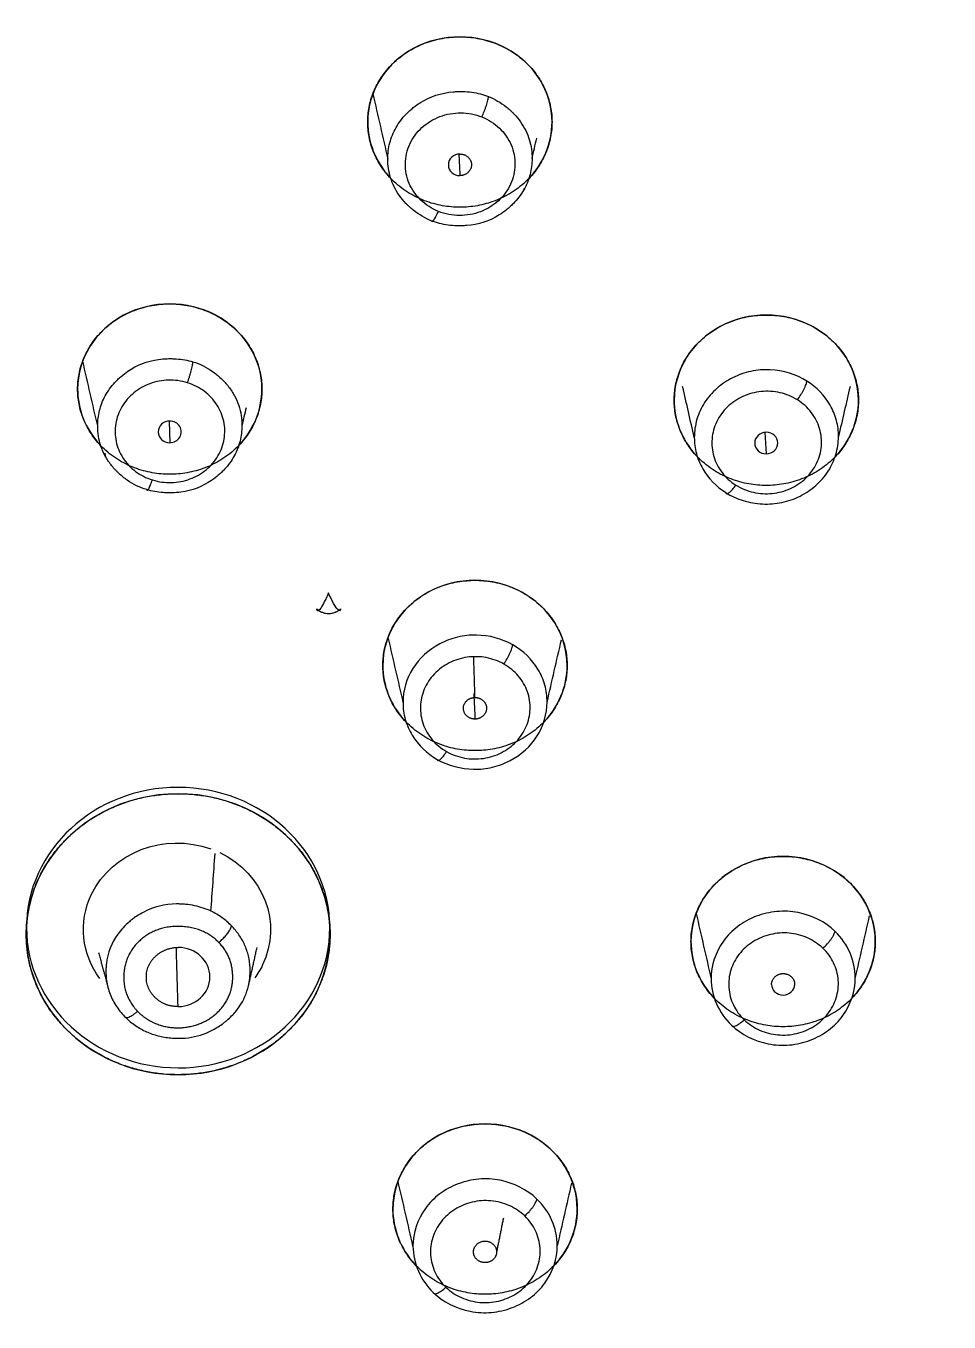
# Model space of a CAD drawing. Header units: millimetres. Extents: x 8883 to 11259, y -10160 to -6800.
# Drawn here: x 9742.95 to 9758.93, y -8362.38 to -8339.94 of the extents above; entities that cross this region are included whole.
import ezdxf

# ---------------------------------------------------------------- set-up
doc = ezdxf.new("R2010")
doc.units = ezdxf.units.MM
doc.layers.add('DIM', color=5, linetype='Continuous', lineweight=13)
doc.styles.add('ARIAL', font='arial.ttf')
doc.dimstyles.get("Standard").update_dxf_attribs({"dimtxt": 15, "dimasz": 15, "dimexe": 0.18, "dimexo": 0.0625, "dimgap": 4, "dimtad": 0, "dimdec": 1, "dimdsep": 46, "dimtxsty": 'ARIAL', "dimcen": 0, "dimclrd": 5, "dimclre": 5, "dimclrt": 5, "dimadec": 0, "dimazin": 0, "dimtfac": 1, "dimtdec": 1, "dimtofl": 0, "dimtmove": 0, "dimatfit": 3, "dimfxl": 1, "dimtolj": 1, "dimtzin": 0, "dimarcsym": 0})

# ---------------------------------------------------------------- blocks, each defined once
blk = doc.blocks.new('*D181')
at = {"layer": 'Defpoints', "color": 0, "transparency": 16777216}
for p in [(9790.112, -8262.466), (9790.112, -8375.129), (9680.114, -8375.98)]:
    blk.add_point(p, dxfattribs=at)
at = {"layer": 'DIM', "color": 5, "lineweight": -2, "transparency": 16777216}
for p, q in [((9680.114, -8375.917), (9680.114, -8262.286)), ((9698.114, -8262.466), (9711.106, -8262.466)), ((9772.112, -8262.466), (9759.12, -8262.466)), ((9790.112, -8375.067), (9790.112, -8262.286))]:
    blk.add_line(p, q, dxfattribs=at)
at = {"layer": 'DIM', "color": 5, "transparency": 16777216}
for points in [[(9698.114, -8259.466), (9698.114, -8265.466), (9680.114, -8262.466)], [(9772.112, -8259.466), (9772.112, -8265.466), (9790.112, -8262.466)]]:
    blk.add_solid(points, dxfattribs=at)
at = {"layer": 'DIM', "color": 5, "transparency": 16777216, "insert": (9735.113, -8262.466), "char_height": 18, "attachment_point": 5, "style": 'ARIAL'}
blk.add_mtext('\\A1;110', dxfattribs=at)
blk = doc.blocks.new('*D185')
at = {"layer": 'Defpoints', "color": 0, "transparency": 16777216}
for p in [(9678.596, -7626.145), (9989.37, -9683.127), (10114.894, -9683.127)]:
    blk.add_point(p, dxfattribs=at)
at = {"layer": 'DIM', "color": 5, "lineweight": -2, "transparency": 16777216}
for p, q in [((9678.658, -7626.145), (10115.074, -7626.145)), ((10114.894, -7644.145), (10114.894, -8614.508)), ((10114.894, -9665.127), (10114.894, -8694.764)), ((9989.433, -9683.127), (10115.074, -9683.127))]:
    blk.add_line(p, q, dxfattribs=at)
at = {"layer": 'DIM', "color": 5, "transparency": 16777216}
for points in [[(10111.894, -7644.145), (10117.894, -7644.145), (10114.894, -7626.145)], [(10111.894, -9665.127), (10117.894, -9665.127), (10114.894, -9683.127)]]:
    blk.add_solid(points, dxfattribs=at)
at = {"layer": 'DIM', "color": 5, "transparency": 16777216, "insert": (10114.894, -8654.636), "char_height": 18, "attachment_point": 5, "rotation": 90, "style": 'ARIAL'}
blk.add_mtext('\\A1;(2280)', dxfattribs=at)

msp = doc.modelspace()

# ---------------------------------------------------------------- linework, layer by layer
at = {"linetype": 'Continuous', "lineweight": 13}
for p, q in [((9745.43, -8346.781), (9745.441, -8347.155)), ((9755.745, -8346.976), (9755.768, -8347.348))]:
    msp.add_line(p, q, dxfattribs=at)
at = {"linetype": 'Continuous', "lineweight": 18}
for centre, major_axis, ratio, start_param, end_param in [((9750.464, -8341.604), (1.595, 0), 0.924527, 0, 3.141593), ((9750.464, -8341.604), (1.595, 0), 0.924527, 3.141593, 3.838191), ((9750.464, -8341.604), (1.595, 0), 0.924527, 5.546531, 6.283185), ((9750.464, -8342.345), (-0.2, -0.007), 0.935442, 4.678249, 7.819838), ((9745.441, -8346.227), (1.595, 0), 0.924527, 0, 3.141593), ((9755.768, -8346.42), (1.595, 0), 0.924527, 0, 3.141593), ((9745.441, -8346.227), (1.595, 0), 0.924527, 3.141593, 3.842806), ((9745.441, -8346.227), (1.595, 0), 0.924527, 5.545598, 6.283185), ((9755.768, -8346.42), (1.595, 0), 0.924527, 3.141593, 3.834167), ((9755.768, -8346.42), (1.595, 0), 0.924527, 5.545304, 6.283185), ((9745.441, -8346.968), (-0.2, -0.005), 0.933993, 4.689698, 7.83129), ((9745.441, -8346.968), (-0.2, -0.005), 0.933993, 1.548105, 4.689698), ((9755.768, -8347.161), (-0.2, -0.01), 0.933825, 4.667064, 7.808656), ((9755.768, -8347.161), (-0.2, -0.01), 0.933825, 1.52571, 4.666823), ((9750.725, -8351.012), (1.595, 0), 0.924527, 0, 3.141593), ((9750.725, -8351.012), (1.595, 0), 0.924527, 3.141593, 3.834117), ((9750.725, -8351.012), (1.595, 0), 0.924527, 5.545009, 6.283185), ((9745.586, -8355.663), (2.63, 0), 0.924527, 0, 3.141593), ((9756.059, -8355.79), (1.595, 0), 0.924527, 0, 3.141593), ((9745.586, -8355.663), (2.63, 0), 0.924527, 3.141593, 6.283185), ((9756.059, -8355.79), (1.595, 0), 0.924527, 3.141593, 3.844524), ((9756.059, -8355.79), (1.595, 0), 0.924527, 5.553992, 6.283185), ((9745.586, -8356.404), (-0.55, -0.013), 0.930895, 1.548864, 4.68945), ((9756.059, -8356.531), (-0.2, -0.01), 0.930744, 6.23866, 9.380252), ((9750.899, -8360.421), (1.595, 0), 0.924527, 0, 3.141593), ((9750.899, -8360.421), (1.595, 0), 0.924527, 3.141593, 3.842659), ((9750.899, -8360.421), (1.595, 0), 0.924527, 5.562877, 6.283185)]:
    msp.add_ellipse(centre, major_axis=major_axis, ratio=ratio, start_param=start_param, end_param=end_param, dxfattribs=at)
for points, weights, knots in [([(9748.868, -8341.604), (9748.868, -8340.129), (9750.464, -8340.129), (9752.059, -8340.129), (9752.059, -8341.604)], [1, 0.707107304957, 1, 0.707107304957, 1], [0, 0, 0, 0.5, 0.5, 1, 1, 1]), ([(9752.059, -8341.604), (9752.059, -8343.079), (9750.464, -8343.079), (9748.868, -8343.079), (9748.868, -8341.604)], [1, 0.707106955777, 1, 0.707106781187, 1], [0, 0, 0, 0.5, 0.5, 1, 1, 1]), ([(9750.464, -8342.158), (9750.546, -8342.157), (9750.664, -8342.266), (9750.664, -8342.421), (9750.546, -8342.531), (9750.464, -8342.532)], [1, 0.923879212423, 0.923879212423, 0.923879212423, 0.92388006599, 1], [0, 0, 0, 0.25, 0.500001, 0.750001, 1, 1, 1]), ([(9743.846, -8346.227), (9743.846, -8344.752), (9745.441, -8344.752), (9747.036, -8344.752), (9747.036, -8346.227)], [1, 0.707106913141, 1, 0.707106781187, 1], [0, 0, 0, 0.5, 0.5, 1, 1, 1]), ([(9754.173, -8346.42), (9754.173, -8344.945), (9755.768, -8344.945), (9757.363, -8344.945), (9757.363, -8346.42)], [1, 0.707106955733, 1, 0.707106781187, 1], [0, 0, 0, 0.5, 0.5, 1, 1, 1]), ([(9747.036, -8346.227), (9747.036, -8347.702), (9745.441, -8347.702), (9743.846, -8347.702), (9743.846, -8346.227)], [1, 0.70710717705, 1, 0.70710717705, 1], [0, 0, 0, 0.5, 0.5, 1, 1, 1]), ([(9757.363, -8346.42), (9757.363, -8347.895), (9755.768, -8347.895), (9754.173, -8347.895), (9754.173, -8346.42)], [1, 0.707107304825, 1, 0.707107304825, 1], [0, 0, 0, 0.5, 0.5, 1, 1, 1]), ([(9749.13, -8351.012), (9749.13, -8349.537), (9750.725, -8349.537), (9752.32, -8349.537), (9752.32, -8351.012)], [1, 0.707107304891, 1, 0.707107304891, 1], [0, 0, 0, 0.5, 0.5, 1, 1, 1]), ([(9752.32, -8351.012), (9752.32, -8352.486), (9750.725, -8352.486), (9749.13, -8352.486), (9749.13, -8351.012)], [1, 0.707106955755, 1, 0.707106781187, 1], [0, 0, 0, 0.5, 0.5, 1, 1, 1]), ([(9750.725, -8351.939), (9750.641, -8351.939), (9750.524, -8351.829), (9750.526, -8351.672), (9750.645, -8351.566), (9750.725, -8351.566)], [0.997014216091, 0.922369618366, 0.922369618366, 0.922369618366, 0.922369618366, 0.993816344105], [0, 0, 0, 0.252567, 0.505134, 0.757701, 1, 1, 1]), ([(9750.725, -8351.566), (9750.809, -8351.566), (9750.926, -8351.676), (9750.923, -8351.833), (9750.805, -8351.939), (9750.725, -8351.939)], [0.997014216091, 0.922369618366, 0.922369618366, 0.922369618366, 0.922369618366, 0.993816344094], [0, 0, 0, 0.252567, 0.505134, 0.757701, 1, 1, 1]), ([(9742.956, -8355.663), (9742.956, -8353.231), (9745.586, -8353.231), (9748.217, -8353.231), (9748.217, -8355.663)], [1, 0.70710715873, 1, 0.70710715873, 1], [0, 0, 0, 0.5, 0.5, 1, 1, 1]), ([(9754.464, -8355.79), (9754.464, -8354.316), (9756.059, -8354.316), (9757.654, -8354.316), (9757.654, -8355.79)], [1, 0.707106781187, 1, 0.707106781187, 1], [0, 0, 0, 0.5, 0.5, 1, 1, 1]), ([(9748.217, -8355.663), (9748.217, -8358.095), (9745.586, -8358.095), (9742.956, -8358.095), (9742.956, -8355.663)], [1, 0.707106907034, 1, 0.707106781187, 1], [0, 0, 0, 0.5, 0.5, 1, 1, 1]), ([(9757.654, -8355.79), (9757.654, -8357.265), (9756.059, -8357.265), (9754.464, -8357.265), (9754.464, -8355.79)], [1, 0.707106781187, 1, 0.707106781187, 1], [0, 0, 0, 0.5, 0.5, 1, 1, 1]), ([(9745.586, -8356.916), (9745.358, -8356.917), (9745.036, -8356.618), (9745.036, -8356.194), (9745.358, -8355.893), (9745.586, -8355.892)], [0.997072288992, 0.923879513794, 0.923879513794, 0.923879513794, 0.923879513794, 1], [0, 0, 0, 0.25, 0.5, 0.75, 1, 1, 1]), ([(9755.859, -8356.533), (9755.859, -8356.455), (9755.976, -8356.346), (9756.142, -8356.344), (9756.259, -8356.453), (9756.259, -8356.53)], [0.99707228832, 0.923879496316, 0.923879496316, 0.923879496316, 0.923879496316, 1], [0, 0, 0, 0.25, 0.5, 0.75, 1, 1, 1]), ([(9749.304, -8360.421), (9749.304, -8358.946), (9750.899, -8358.946), (9752.495, -8358.946), (9752.495, -8360.421)], [1, 0.707106781187, 1, 0.707106781187, 1], [0, 0, 0, 0.5, 0.5, 1, 1, 1]), ([(9752.495, -8360.421), (9752.495, -8361.896), (9750.899, -8361.896), (9749.304, -8361.896), (9749.304, -8360.421)], [1, 0.707106781187, 1, 0.707106781187, 1], [0, 0, 0, 0.5, 0.5, 1, 1, 1]), ([(9750.699, -8361.163), (9750.699, -8361.085), (9750.819, -8360.975), (9750.986, -8360.977), (9751.099, -8361.087), (9751.099, -8361.161)], [0.997014216091, 0.922369618366, 0.922369618366, 0.922369618366, 0.922369618366, 0.993816330867], [0, 0, 0, 0.252567, 0.505134, 0.757701, 1, 1, 1])]:
    msp.add_rational_spline(points, weights, degree=2, knots=knots, dxfattribs=at)
for points, degree in [([(9748.958, -8341.118), (9749.044, -8341.494), (9749.13, -8341.869), (9749.216, -8342.245)], 3), ([(9750.093, -8343.152), (9749.979, -8343.106), (9749.771, -8342.972), (9749.563, -8342.676), (9749.496, -8342.326), (9749.573, -8341.977), (9749.791, -8341.685), (9750.108, -8341.488), (9750.482, -8341.424), (9750.73, -8341.471), (9750.844, -8341.516)], 3), ([(9751.713, -8342.236), (9751.74, -8342.119), (9751.767, -8342.002), (9751.793, -8341.885)], 3), ([(9751.573, -8342.786), (9751.58, -8342.751)], 1), ([(9745.748, -8346.117), (9745.638, -8346.084), (9745.422, -8346.053), (9745.089, -8346.118), (9744.808, -8346.279), (9744.596, -8346.524), (9744.487, -8346.822), (9744.494, -8347.136), (9744.613, -8347.426), (9744.839, -8347.668), (9745.032, -8347.765), (9745.141, -8347.8)], 3), ([(9745.141, -8347.8), (9745.251, -8347.833), (9745.467, -8347.864), (9745.8, -8347.799), (9746.081, -8347.638), (9746.293, -8347.393), (9746.402, -8347.095), (9746.395, -8346.781), (9746.276, -8346.491), (9746.05, -8346.25), (9745.858, -8346.152), (9745.748, -8346.117)], 3), ([(9754.521, -8347.063), (9754.454, -8346.77), (9754.387, -8346.477), (9754.319, -8346.184)], 3), ([(9756.308, -8346.414), (9756.212, -8346.356), (9756.013, -8346.273), (9755.674, -8346.252), (9755.357, -8346.338), (9755.082, -8346.523), (9754.892, -8346.783), (9754.809, -8347.088), (9754.84, -8347.397), (9754.988, -8347.686), (9755.146, -8347.828), (9755.241, -8347.889)], 3), ([(9757.217, -8346.184), (9757.15, -8346.473), (9757.084, -8346.762), (9757.018, -8347.05)], 3), ([(9746.762, -8346.55), (9746.738, -8346.653), (9746.714, -8346.757), (9746.69, -8346.86)], 3), ([(9755.241, -8347.889), (9755.338, -8347.948), (9755.537, -8348.031), (9755.875, -8348.051), (9756.192, -8347.965), (9756.467, -8347.781), (9756.657, -8347.52), (9756.74, -8347.215), (9756.709, -8346.906), (9756.561, -8346.617), (9756.403, -8346.476), (9756.308, -8346.414)], 3), ([(9744.316, -8347.338), (9744.332, -8347.407)], 1), ([(9746.551, -8347.407), (9746.555, -8347.387)], 1), ([(9748.188, -8349.756), (9748.188, -8349.756), (9748.188, -8349.755), (9748.188, -8349.755)], 3), ([(9748.189, -8349.756), (9748.188, -8349.756), (9748.188, -8349.756), (9748.188, -8349.756)], 3), ([(9749.223, -8350.543), (9749.308, -8350.913), (9749.393, -8351.283), (9749.478, -8351.653)], 3), ([(9751.974, -8351.643), (9752.057, -8351.284), (9752.139, -8350.924), (9752.222, -8350.565)], 3), ([(9751.226, -8350.988), (9751.127, -8350.933), (9750.924, -8350.858), (9750.585, -8350.852), (9750.272, -8350.951), (9750.007, -8351.147), (9749.83, -8351.414), (9749.762, -8351.722), (9749.808, -8352.029), (9749.97, -8352.31), (9750.135, -8352.445), (9750.233, -8352.502)], 3), ([(9750.233, -8352.502), (9750.333, -8352.557), (9750.536, -8352.631), (9750.875, -8352.637), (9751.188, -8352.538), (9751.453, -8352.343), (9751.63, -8352.076), (9751.698, -8351.768), (9751.652, -8351.461), (9751.489, -8351.179), (9751.325, -8351.045), (9751.226, -8350.988)], 3), ([(9746.155, -8355.266), (9746.178, -8354.934), (9746.202, -8354.602), (9746.226, -8354.269)], 3), ([(9756.748, -8355.906), (9756.667, -8355.83), (9756.49, -8355.711), (9756.163, -8355.627), (9755.835, -8355.651), (9755.526, -8355.779), (9755.284, -8355.998), (9755.136, -8356.28), (9755.099, -8356.588), (9755.181, -8356.898), (9755.304, -8357.067), (9755.384, -8357.145)], 3), ([(9744.208, -8355.98), (9744.381, -8356.615)], 1), ([(9746.808, -8356.545), (9746.952, -8355.895)], 1), ([(9755.384, -8357.145), (9755.465, -8357.22), (9755.642, -8357.339), (9755.969, -8357.423), (9756.297, -8357.399), (9756.606, -8357.271), (9756.848, -8357.052), (9756.996, -8356.77), (9757.033, -8356.462), (9756.951, -8356.152), (9756.828, -8355.983), (9756.748, -8355.906)], 3), ([(9754.812, -8356.433), (9754.813, -8356.729), (9754.942, -8357.025), (9755.164, -8357.237)], 3), ([(9749.652, -8361.063), (9749.566, -8360.687), (9749.48, -8360.311), (9749.393, -8359.936)], 3), ([(9752.396, -8359.974), (9752.314, -8360.334), (9752.231, -8360.693), (9752.149, -8361.053)], 3), ([(9751.587, -8360.541), (9751.506, -8360.465), (9751.329, -8360.346), (9751.002, -8360.261), (9750.674, -8360.285), (9750.365, -8360.412), (9750.123, -8360.63), (9749.974, -8360.911), (9749.937, -8361.218), (9750.019, -8361.528), (9750.142, -8361.697), (9750.222, -8361.774)], 3), ([(9750.222, -8361.774), (9750.303, -8361.85), (9750.48, -8361.969), (9750.807, -8362.054), (9751.135, -8362.03), (9751.444, -8361.903), (9751.686, -8361.686), (9751.834, -8361.404), (9751.872, -8361.097), (9751.79, -8360.787), (9751.667, -8360.618), (9751.587, -8360.541)], 3), ([(9751.216, -8360.579), (9751.099, -8361.161)], 1), ([(9749.652, -8361.063), (9749.653, -8361.358), (9749.782, -8361.654), (9750.003, -8361.866)], 3)]:
    msp.add_open_spline(points, degree=degree, dxfattribs=at)
at = {"linetype": 'Continuous', "lineweight": 13}
for points, degree, knots in [([(9749.216, -8342.245), (9749.216, -8342.152), (9749.227, -8342.058), (9749.274, -8341.875), (9749.31, -8341.786), (9749.408, -8341.615), (9749.469, -8341.534), (9749.56, -8341.441), (9749.579, -8341.423), (9749.618, -8341.388), (9749.677, -8341.338), (9749.902, -8341.176), (9750.164, -8341.091), (9750.403, -8341.077), (9750.444, -8341.076), (9750.457, -8341.076), (9750.484, -8341.076), (9750.552, -8341.077), (9750.722, -8341.09), (9750.868, -8341.127), (9750.96, -8341.163)], 3, [0, 0, 0, 0, 0.125, 0.125, 0.25, 0.25, 0.375, 0.375, 0.40625, 0.40625, 0.4375, 0.5, 0.75, 0.78125, 0.78125, 0.796875, 0.796875, 0.8125, 0.875, 1, 1, 1, 1]), ([(9750.96, -8341.163), (9751.069, -8341.207), (9751.195, -8341.281), (9751.311, -8341.379), (9751.344, -8341.41), (9751.356, -8341.421), (9751.378, -8341.442), (9751.432, -8341.497), (9751.48, -8341.555), (9751.548, -8341.651), (9751.577, -8341.701), (9751.628, -8341.803), (9751.649, -8341.856), (9751.682, -8341.963), (9751.694, -8342.017), (9751.709, -8342.126), (9751.713, -8342.181), (9751.713, -8342.236)], 3, [0, 0, 0, 0, 0.25, 0.3125, 0.3125, 0.34375, 0.34375, 0.375, 0.5, 0.5, 0.625, 0.625, 0.75, 0.75, 0.875, 0.875, 1, 1, 1, 1]), ([(9744.194, -8346.866), (9744.194, -8346.777), (9744.204, -8346.688), (9744.247, -8346.513), (9744.279, -8346.427), (9744.368, -8346.263), (9744.424, -8346.185), (9744.508, -8346.094), (9744.525, -8346.077), (9744.552, -8346.051), (9744.561, -8346.042), (9744.58, -8346.025), (9744.627, -8345.984), (9744.83, -8345.826), (9745.097, -8345.724), (9745.36, -8345.702), (9745.424, -8345.7), (9745.45, -8345.7), (9745.463, -8345.7), (9745.502, -8345.701), (9745.63, -8345.706), (9745.75, -8345.728), (9745.842, -8345.755)], 3, [0, 0, 0, 0, 0.125, 0.125, 0.25, 0.25, 0.375, 0.375, 0.40625, 0.40625, 0.421875, 0.421875, 0.4375, 0.5, 0.75, 0.8125, 0.828125, 0.828125, 0.84375, 0.84375, 0.875, 1, 1, 1, 1]), ([(9745.748, -8346.117), (9745.759, -8346.088), (9745.776, -8346.037), (9745.797, -8345.965), (9745.812, -8345.912), (9745.824, -8345.863), (9745.833, -8345.819), (9745.839, -8345.784), (9745.841, -8345.766), (9745.841, -8345.758)], 3, [0, 0, 0, 0, 0.249946, 0.37501, 0.500074, 0.625139, 0.750203, 0.875267, 1, 1, 1, 1]), ([(9745.842, -8345.755), (9745.963, -8345.792), (9746.131, -8345.875), (9746.281, -8345.997), (9746.341, -8346.054), (9746.353, -8346.065), (9746.376, -8346.089), (9746.409, -8346.124), (9746.441, -8346.161), (9746.499, -8346.237), (9746.533, -8346.29), (9746.592, -8346.398), (9746.616, -8346.454), (9746.654, -8346.568), (9746.668, -8346.626), (9746.686, -8346.743), (9746.691, -8346.802), (9746.69, -8346.86)], 3, [0, 0, 0, 0, 0.25, 0.375, 0.375, 0.40625, 0.40625, 0.4375, 0.5, 0.5, 0.625, 0.625, 0.75, 0.75, 0.875, 0.875, 1, 1, 1, 1]), ([(9756.471, -8346.089), (9756.285, -8345.972), (9756.062, -8345.905), (9755.725, -8345.888), (9755.611, -8345.897), (9755.391, -8345.943), (9755.285, -8345.981), (9755.086, -8346.081), (9754.993, -8346.143), (9754.87, -8346.252), (9754.831, -8346.29), (9754.761, -8346.372), (9754.728, -8346.416), (9754.642, -8346.551), (9754.597, -8346.649), (9754.537, -8346.852), (9754.522, -8346.958), (9754.522, -8347.063)], 3, [0, 0, 0, 0, 0.25, 0.25, 0.375, 0.375, 0.5, 0.5, 0.625, 0.625, 0.6875, 0.6875, 0.75, 0.75, 0.875, 0.875, 1, 1, 1, 1]), ([(9756.308, -8346.414), (9756.327, -8346.389), (9756.356, -8346.344), (9756.394, -8346.28), (9756.419, -8346.232), (9756.441, -8346.187), (9756.456, -8346.147), (9756.467, -8346.113), (9756.47, -8346.096), (9756.471, -8346.089)], 3, [0, 0, 0, 0, 0.249936, 0.374995, 0.500054, 0.625113, 0.750172, 0.875231, 1, 1, 1, 1]), ([(9757.017, -8347.05), (9757.017, -8347.003), (9757.015, -8346.956), (9757.003, -8346.862), (9756.994, -8346.816), (9756.957, -8346.678), (9756.846, -8346.412), (9756.638, -8346.194), (9756.471, -8346.089)], 3, [0, 0, 0, 0, 0.125, 0.125, 0.25, 0.25, 0.5, 1, 1, 1, 1]), ([(9745.043, -8347.965), (9745.044, -8347.97), (9745.045, -8347.978), (9745.052, -8347.981), (9745.061, -8347.974), (9745.074, -8347.955), (9745.09, -8347.926), (9745.112, -8347.876), (9745.13, -8347.831), (9745.141, -8347.8)], 3, [0, 0, 0, 0, 0.124754, 0.249815, 0.374876, 0.499938, 0.624999, 0.75006, 1, 1, 1, 1]), ([(9755.068, -8348.02), (9755.069, -8348.026), (9755.072, -8348.035), (9755.083, -8348.04), (9755.1, -8348.036), (9755.123, -8348.021), (9755.151, -8347.998), (9755.191, -8347.955), (9755.222, -8347.916), (9755.241, -8347.889)], 3, [0, 0, 0, 0, 0.124797, 0.249852, 0.374907, 0.499962, 0.625017, 0.750072, 1, 1, 1, 1]), ([(9751.379, -8350.654), (9751.191, -8350.547), (9750.971, -8350.49), (9750.64, -8350.484), (9750.53, -8350.495), (9750.316, -8350.546), (9750.213, -8350.585), (9749.924, -8350.738), (9749.76, -8350.886), (9749.538, -8351.241), (9749.479, -8351.447), (9749.479, -8351.653)], 3, [0, 0, 0, 0, 0.25, 0.25, 0.375, 0.375, 0.5, 0.5, 0.75, 0.75, 1, 1, 1, 1]), ([(9751.226, -8350.988), (9751.244, -8350.961), (9751.272, -8350.915), (9751.307, -8350.849), (9751.331, -8350.8), (9751.35, -8350.754), (9751.365, -8350.713), (9751.375, -8350.679), (9751.378, -8350.661), (9751.379, -8350.654)], 3, [0, 0, 0, 0, 0.249925, 0.374979, 0.500033, 0.625087, 0.75014, 0.875194, 1, 1, 1, 1]), ([(9751.973, -8351.643), (9751.974, -8351.544), (9751.961, -8351.445), (9751.908, -8351.255), (9751.786, -8350.978), (9751.56, -8350.756), (9751.379, -8350.654)], 3, [0, 0, 0, 0, 0.25, 0.25, 0.5, 1, 1, 1, 1]), ([(9750.073, -8352.639), (9750.074, -8352.645), (9750.077, -8352.653), (9750.087, -8352.658), (9750.103, -8352.653), (9750.124, -8352.638), (9750.149, -8352.613), (9750.187, -8352.57), (9750.215, -8352.529), (9750.233, -8352.502)], 3, [0, 0, 0, 0, 0.124823, 0.249874, 0.374926, 0.499977, 0.625028, 0.75008, 1, 1, 1, 1]), ([(9746.156, -8355.265), (9746.067, -8355.223), (9745.972, -8355.191), (9745.821, -8355.159), (9745.77, -8355.151), (9745.704, -8355.145), (9745.691, -8355.144), (9745.665, -8355.142), (9745.651, -8355.142), (9745.612, -8355.14), (9745.378, -8355.137), (9745.117, -8355.201), (9744.884, -8355.339), (9744.823, -8355.383), (9744.783, -8355.414), (9744.763, -8355.43), (9744.665, -8355.513), (9744.464, -8355.728), (9744.365, -8355.986), (9744.344, -8356.177)], 3, [0, 0, 0, 0, 0.125, 0.125, 0.1875, 0.1875, 0.203125, 0.203125, 0.21875, 0.21875, 0.25, 0.5, 0.5625, 0.59375, 0.59375, 0.625, 0.625, 0.75, 1, 1, 1, 1]), ([(9746.51, -8355.519), (9746.46, -8355.467), (9746.405, -8355.42), (9746.287, -8355.335), (9746.223, -8355.297), (9746.156, -8355.265)], 3, [0, 0, 0, 0, 0.5, 0.5, 1, 1, 1, 1]), ([(9756.958, -8355.614), (9756.786, -8355.45), (9756.503, -8355.308), (9756.197, -8355.27), (9756.074, -8355.264), (9756.012, -8355.265), (9755.828, -8355.282), (9755.586, -8355.338), (9755.37, -8355.456), (9755.226, -8355.565), (9755.181, -8355.604), (9755.098, -8355.69), (9755.06, -8355.735), (9754.889, -8355.975), (9754.812, -8356.204), (9754.812, -8356.433)], 3, [0, 0, 0, 0, 0.25, 0.3125, 0.3125, 0.375, 0.375, 0.5, 0.625, 0.625, 0.6875, 0.6875, 0.75, 0.75, 1, 1, 1, 1]), ([(9746.291, -8355.806), (9746.03, -8355.545), (9745.63, -8355.529), (9745.233, -8355.512), (9744.67, -8355.985), (9744.647, -8356.354)], 2, [0, 0, 0, 0.33334, 0.33334, 0.66668, 1, 1, 1]), ([(9746.832, -8356.245), (9746.829, -8356.175), (9746.819, -8356.106), (9746.788, -8355.974), (9746.766, -8355.91), (9746.71, -8355.787), (9746.677, -8355.729), (9746.6, -8355.619), (9746.557, -8355.567), (9746.51, -8355.519)], 3, [0, 0, 0, 0, 0.25, 0.25, 0.5, 0.5, 0.75, 0.75, 1, 1, 1, 1]), ([(9756.748, -8355.906), (9756.772, -8355.884), (9756.81, -8355.846), (9756.859, -8355.79), (9756.891, -8355.747), (9756.919, -8355.706), (9756.939, -8355.669), (9756.952, -8355.638), (9756.957, -8355.621), (9756.958, -8355.614)], 3, [0, 0, 0, 0, 0.249925, 0.374979, 0.500033, 0.625087, 0.750141, 0.875195, 1, 1, 1, 1]), ([(9755.164, -8357.237), (9755.165, -8357.243), (9755.169, -8357.252), (9755.183, -8357.26), (9755.205, -8357.259), (9755.234, -8357.25), (9755.269, -8357.233), (9755.319, -8357.199), (9755.359, -8357.167), (9755.384, -8357.145)], 3, [0, 0, 0, 0, 0.124814, 0.249867, 0.374919, 0.499972, 0.625025, 0.750077, 1, 1, 1, 1]), ([(9751.798, -8360.248), (9751.626, -8360.084), (9751.343, -8359.942), (9751.037, -8359.903), (9750.914, -8359.897), (9750.853, -8359.898), (9750.668, -8359.914), (9750.426, -8359.97), (9750.21, -8360.088), (9750.066, -8360.196), (9750.021, -8360.236), (9749.938, -8360.32), (9749.9, -8360.366), (9749.729, -8360.605), (9749.652, -8360.834), (9749.652, -8361.063)], 3, [0, 0, 0, 0, 0.25, 0.3125, 0.3125, 0.375, 0.375, 0.5, 0.625, 0.625, 0.6875, 0.6875, 0.75, 0.75, 1, 1, 1, 1])]:
    msp.add_open_spline(points, degree=degree, knots=knots, dxfattribs=at)
at = {"linetype": 'Continuous', "lineweight": 18}
for points, degree, knots in [([(9750.844, -8341.516), (9750.857, -8341.487), (9750.878, -8341.439), (9750.905, -8341.369), (9750.923, -8341.317), (9750.937, -8341.269), (9750.952, -8341.212), (9750.958, -8341.181), (9750.959, -8341.166)], 3, [0, 0, 0, 0, 0.249956, 0.375026, 0.500095, 0.625165, 0.750234, 1, 1, 1, 1]), ([(9750.844, -8341.516), (9750.958, -8341.561), (9751.166, -8341.696), (9751.374, -8341.992), (9751.441, -8342.342), (9751.364, -8342.691), (9751.146, -8342.983), (9750.829, -8343.18), (9750.455, -8343.244), (9750.207, -8343.197), (9750.093, -8343.152)], 3, [0, 0, 0, 0, 0.125, 0.25, 0.375, 0.5, 0.625, 0.75, 0.875, 1, 1, 1, 1]), ([(9749.969, -8343.313), (9749.861, -8343.27), (9749.735, -8343.196), (9749.62, -8343.098), (9749.586, -8343.068), (9749.574, -8343.057), (9749.552, -8343.036), (9749.498, -8342.981), (9749.451, -8342.924), (9749.383, -8342.828), (9749.353, -8342.778), (9749.302, -8342.676), (9749.282, -8342.624), (9749.248, -8342.517), (9749.236, -8342.463), (9749.22, -8342.354), (9749.216, -8342.3), (9749.216, -8342.245)], 3, [0, 0, 0, 0, 0.25, 0.3125, 0.3125, 0.34375, 0.34375, 0.375, 0.5, 0.5, 0.625, 0.625, 0.75, 0.75, 0.875, 0.875, 1, 1, 1, 1]), ([(9751.713, -8342.236), (9751.713, -8342.329), (9751.702, -8342.423), (9751.654, -8342.606), (9751.618, -8342.695), (9751.519, -8342.866), (9751.458, -8342.946), (9751.366, -8343.039), (9751.347, -8343.057), (9751.308, -8343.092), (9751.25, -8343.142), (9751.024, -8343.303), (9750.763, -8343.387), (9750.524, -8343.4), (9750.483, -8343.401), (9750.47, -8343.401), (9750.443, -8343.401), (9750.375, -8343.4), (9750.206, -8343.387), (9750.061, -8343.349), (9749.969, -8343.313)], 3, [0, 0, 0, 0, 0.125, 0.125, 0.25, 0.25, 0.375, 0.375, 0.40625, 0.40625, 0.4375, 0.5, 0.75, 0.78125, 0.78125, 0.796875, 0.796875, 0.8125, 0.875, 1, 1, 1, 1]), ([(9749.971, -8343.31), (9749.972, -8343.32), (9749.977, -8343.329), (9749.993, -8343.32), (9750.01, -8343.302), (9750.029, -8343.274), (9750.057, -8343.226), (9750.079, -8343.181), (9750.093, -8343.152)], 3, [0, 0, 0, 0, 0.249796, 0.374861, 0.499925, 0.624989, 0.750054, 1, 1, 1, 1]), ([(9745.042, -8347.968), (9744.922, -8347.931), (9744.754, -8347.849), (9744.604, -8347.727), (9744.544, -8347.671), (9744.532, -8347.659), (9744.509, -8347.636), (9744.475, -8347.6), (9744.444, -8347.563), (9744.386, -8347.488), (9744.351, -8347.436), (9744.293, -8347.328), (9744.269, -8347.272), (9744.231, -8347.158), (9744.217, -8347.1), (9744.198, -8346.984), (9744.194, -8346.925), (9744.194, -8346.866)], 3, [0, 0, 0, 0, 0.25, 0.375, 0.375, 0.40625, 0.40625, 0.4375, 0.5, 0.5, 0.625, 0.625, 0.75, 0.75, 0.875, 0.875, 1, 1, 1, 1]), ([(9746.69, -8346.86), (9746.69, -8346.95), (9746.68, -8347.039), (9746.636, -8347.215), (9746.603, -8347.3), (9746.513, -8347.465), (9746.457, -8347.543), (9746.373, -8347.633), (9746.355, -8347.651), (9746.319, -8347.686), (9746.264, -8347.736), (9746.052, -8347.899), (9745.785, -8348.001), (9745.534, -8348.021), (9745.457, -8348.024), (9745.431, -8348.024), (9745.38, -8348.023), (9745.253, -8348.017), (9745.133, -8347.996), (9745.042, -8347.968)], 3, [0, 0, 0, 0, 0.125, 0.125, 0.25, 0.25, 0.375, 0.375, 0.40625, 0.40625, 0.4375, 0.5, 0.75, 0.8125, 0.8125, 0.84375, 0.84375, 0.875, 1, 1, 1, 1]), ([(9754.522, -8347.063), (9754.522, -8347.11), (9754.525, -8347.157), (9754.537, -8347.25), (9754.546, -8347.297), (9754.583, -8347.433), (9754.62, -8347.522), (9754.763, -8347.771), (9754.901, -8347.916), (9755.068, -8348.02)], 3, [0, 0, 0, 0, 0.125, 0.125, 0.25, 0.25, 0.5, 0.5, 1, 1, 1, 1]), ([(9755.068, -8348.02), (9755.161, -8348.079), (9755.263, -8348.125), (9755.477, -8348.191), (9755.589, -8348.21), (9755.814, -8348.221), (9755.927, -8348.213), (9756.146, -8348.167), (9756.253, -8348.129), (9756.452, -8348.029), (9756.544, -8347.967), (9756.667, -8347.859), (9756.706, -8347.82), (9756.777, -8347.739), (9756.809, -8347.696), (9756.896, -8347.56), (9756.94, -8347.463), (9757.001, -8347.26), (9757.016, -8347.155), (9757.017, -8347.05)], 3, [0, 0, 0, 0, 0.125, 0.125, 0.25, 0.25, 0.375, 0.375, 0.5, 0.5, 0.625, 0.625, 0.6875, 0.6875, 0.75, 0.75, 0.875, 0.875, 1, 1, 1, 1]), ([(9748.188, -8349.755), (9748.188, -8349.756), (9748.188, -8349.756), (9748.188, -8349.756), (9748.188, -8349.756), (9748.188, -8349.756), (9748.188, -8349.757), (9748.188, -8349.757), (9748.188, -8349.757), (9748.185, -8349.764), (9748.173, -8349.794), (9748.148, -8349.849), (9748.135, -8349.876), (9748.097, -8349.95), (9748.074, -8349.99), (9748.031, -8350.053), (9748.015, -8350.065), (9747.994, -8350.069), (9747.987, -8350.061), (9747.987, -8350.033)], 3, [0, 0, 0, 0, 0.122796, 0.122796, 0.259482, 0.259482, 0.32784, 0.32784, 0.396199, 0.396199, 0.464877, 0.464877, 0.533556, 0.533556, 0.670724, 0.670724, 0.83167, 0.83167, 1, 1, 1, 1]), ([(9748.399, -8350.03), (9748.399, -8350.06), (9748.39, -8350.067), (9748.364, -8350.058), (9748.344, -8350.04), (9748.293, -8349.965), (9748.265, -8349.917), (9748.207, -8349.801), (9748.189, -8349.757), (9748.189, -8349.756)], 3, [0, 0, 0, 0, 0.282336, 0.282336, 0.54144, 0.54144, 0.770943, 0.770943, 1, 1, 1, 1]), ([(9747.987, -8350.033), (9747.99, -8350.036), (9747.997, -8350.042), (9748.006, -8350.049), (9748.013, -8350.055), (9748.019, -8350.059), (9748.024, -8350.062), (9748.028, -8350.065), (9748.032, -8350.067), (9748.038, -8350.07), (9748.044, -8350.074), (9748.05, -8350.077), (9748.058, -8350.081), (9748.069, -8350.086), (9748.086, -8350.093), (9748.109, -8350.101), (9748.146, -8350.109), (9748.194, -8350.113), (9748.241, -8350.108), (9748.278, -8350.099), (9748.301, -8350.091), (9748.318, -8350.084), (9748.329, -8350.079), (9748.337, -8350.075), (9748.343, -8350.071), (9748.349, -8350.068), (9748.354, -8350.064), (9748.358, -8350.062), (9748.362, -8350.059), (9748.367, -8350.056), (9748.373, -8350.052), (9748.38, -8350.046), (9748.389, -8350.039), (9748.396, -8350.033), (9748.399, -8350.03)], 3, [0, 0, 0, 0, 0.028053, 0.060369, 0.076527, 0.092684, 0.108842, 0.116921, 0.125, 0.140625, 0.15625, 0.171875, 0.1875, 0.21875, 0.25, 0.3125, 0.375, 0.5, 0.625, 0.6875, 0.75, 0.78125, 0.8125, 0.828125, 0.84375, 0.859375, 0.875, 0.883079, 0.891158, 0.907315, 0.923473, 0.93963, 0.971946, 1, 1, 1, 1]), ([(9749.479, -8351.653), (9749.478, -8351.752), (9749.491, -8351.85), (9749.545, -8352.04), (9749.667, -8352.316), (9749.893, -8352.537), (9750.073, -8352.639)], 3, [0, 0, 0, 0, 0.25, 0.25, 0.5, 1, 1, 1, 1]), ([(9750.073, -8352.639), (9750.261, -8352.746), (9750.48, -8352.803), (9750.811, -8352.809), (9750.922, -8352.798), (9751.135, -8352.747), (9751.238, -8352.708), (9751.526, -8352.556), (9751.691, -8352.408), (9751.913, -8352.054), (9751.972, -8351.848), (9751.973, -8351.643)], 3, [0, 0, 0, 0, 0.25, 0.25, 0.375, 0.375, 0.5, 0.5, 0.75, 0.75, 1, 1, 1, 1]), ([(9748.212, -8355.549), (9748.212, -8354.212), (9747.03, -8353.122), (9744.142, -8353.121), (9742.961, -8354.206), (9742.961, -8355.549)], 3, [0, 0, 0, 0, 0.5, 0.5, 1, 1, 1, 1]), ([(9744.229, -8356.431), (9743.921, -8356.012), (9743.85, -8355.459), (9744.439, -8354.247), (9745.344, -8353.899), (9746.15, -8354.186)], 3, [0, 0, 0, 0, 0.403352, 0.403352, 1, 1, 1, 1]), ([(9746.307, -8354.251), (9747.07, -8354.613), (9747.396, -8355.471), (9747.009, -8356.275), (9746.964, -8356.35), (9746.913, -8356.42)], 3, [0, 0, 0, 0, 0.901485, 0.901485, 1, 1, 1, 1]), ([(9742.961, -8355.549), (9742.961, -8356.886), (9744.142, -8357.976), (9747.03, -8357.977), (9748.212, -8356.892), (9748.212, -8355.549)], 3, [0, 0, 0, 0, 0.5, 0.5, 1, 1, 1, 1]), ([(9745.154, -8357.19), (9745.462, -8357.332), (9745.8, -8357.259), (9746.134, -8357.187), (9746.542, -8356.694), (9746.531, -8356.372), (9746.52, -8356.046), (9746.291, -8355.806)], 2, [0, 0, 0, 0.25, 0.25, 0.5, 0.75, 0.75, 1, 1, 1]), ([(9744.344, -8356.177), (9744.341, -8356.198), (9744.34, -8356.219), (9744.337, -8356.262), (9744.337, -8356.284), (9744.336, -8356.348), (9744.339, -8356.391), (9744.352, -8356.516), (9744.371, -8356.597), (9744.426, -8356.752), (9744.463, -8356.826), (9744.551, -8356.963), (9744.602, -8357.027), (9744.66, -8357.086)], 3, [0, 0, 0, 0, 0.0625, 0.0625, 0.125, 0.125, 0.25, 0.25, 0.5, 0.5, 0.75, 0.75, 1, 1, 1, 1]), ([(9745.014, -8357.34), (9745.078, -8357.37), (9745.145, -8357.396), (9745.285, -8357.435), (9745.358, -8357.449), (9745.452, -8357.459), (9745.47, -8357.46), (9745.508, -8357.463), (9745.527, -8357.464), (9745.584, -8357.465), (9745.695, -8357.465), (9745.944, -8357.433), (9746.17, -8357.342), (9746.333, -8357.232), (9746.384, -8357.193), (9746.405, -8357.176), (9746.42, -8357.164), (9746.427, -8357.158), (9746.489, -8357.104), (9746.639, -8356.952), (9746.769, -8356.719), (9746.821, -8356.49), (9746.83, -8356.386), (9746.833, -8356.333), (9746.833, -8356.315), (9746.833, -8356.28), (9746.833, -8356.262), (9746.832, -8356.245)], 3, [0, 0, 0, 0, 0.083333, 0.083333, 0.166667, 0.166667, 0.1875, 0.1875, 0.208333, 0.208333, 0.25, 0.333333, 0.5, 0.541667, 0.5625, 0.572917, 0.572917, 0.583333, 0.583333, 0.666667, 0.833333, 0.916667, 0.958333, 0.958333, 0.979167, 0.979167, 1, 1, 1, 1]), ([(9744.647, -8356.354), (9744.647, -8356.354), (9744.624, -8356.726), (9744.884, -8356.998)], 2, [0, 0, 0, 0.000063, 1, 1, 1]), ([(9755.164, -8357.237), (9755.335, -8357.401), (9755.618, -8357.542), (9755.924, -8357.581), (9756.047, -8357.587), (9756.109, -8357.586), (9756.293, -8357.569), (9756.535, -8357.513), (9756.75, -8357.395), (9756.894, -8357.287), (9756.939, -8357.247), (9757.022, -8357.162), (9757.06, -8357.117), (9757.231, -8356.878), (9757.309, -8356.649), (9757.309, -8356.421)], 3, [0, 0, 0, 0, 0.25, 0.3125, 0.3125, 0.375, 0.375, 0.5, 0.625, 0.625, 0.6875, 0.6875, 0.75, 0.75, 1, 1, 1, 1]), ([(9744.66, -8357.086), (9744.661, -8357.091), (9744.663, -8357.096), (9744.671, -8357.102), (9744.675, -8357.105), (9744.688, -8357.107), (9744.695, -8357.107), (9744.712, -8357.104), (9744.722, -8357.101), (9744.744, -8357.093), (9744.755, -8357.087), (9744.78, -8357.074), (9744.793, -8357.066), (9744.819, -8357.049), (9744.832, -8357.039), (9744.858, -8357.019), (9744.871, -8357.009), (9744.884, -8356.998)], 3, [0, 0, 0, 0, 0.125, 0.125, 0.25, 0.25, 0.375, 0.375, 0.5, 0.5, 0.625, 0.625, 0.75, 0.75, 0.875, 0.875, 1, 1, 1, 1]), ([(9744.66, -8357.086), (9744.71, -8357.137), (9744.764, -8357.185), (9744.883, -8357.27), (9744.946, -8357.308), (9745.014, -8357.34)], 3, [0, 0, 0, 0, 0.5, 0.5, 1, 1, 1, 1]), ([(9751.587, -8360.541), (9751.611, -8360.519), (9751.649, -8360.481), (9751.698, -8360.424), (9751.731, -8360.382), (9751.758, -8360.34), (9751.779, -8360.303), (9751.793, -8360.272), (9751.797, -8360.255), (9751.798, -8360.248)], 3, [0, 0, 0, 0, 0.249918, 0.374968, 0.500018, 0.625069, 0.750119, 0.875169, 1, 1, 1, 1]), ([(9750.003, -8361.866), (9750.174, -8362.029), (9750.458, -8362.172), (9750.763, -8362.21), (9750.886, -8362.217), (9750.948, -8362.216), (9751.132, -8362.199), (9751.374, -8362.143), (9751.59, -8362.026), (9751.734, -8361.918), (9751.779, -8361.879), (9751.862, -8361.794), (9751.9, -8361.749), (9752.071, -8361.51), (9752.149, -8361.281), (9752.149, -8361.053)], 3, [0, 0, 0, 0, 0.25, 0.3125, 0.3125, 0.375, 0.375, 0.5, 0.625, 0.625, 0.6875, 0.6875, 0.75, 0.75, 1, 1, 1, 1]), ([(9750.003, -8361.866), (9750.004, -8361.871), (9750.009, -8361.881), (9750.022, -8361.888), (9750.044, -8361.888), (9750.073, -8361.879), (9750.107, -8361.862), (9750.158, -8361.829), (9750.197, -8361.797), (9750.222, -8361.774)], 3, [0, 0, 0, 0, 0.124835, 0.249884, 0.374934, 0.499984, 0.625034, 0.750083, 1, 1, 1, 1])]:
    msp.add_open_spline(points, degree=degree, knots=knots, dxfattribs=at)
at = {"linetype": 'Continuous', "lineweight": 13}
for points, degree in [([(9750.446, -8342.16), (9750.464, -8342.532)], 1), ([(9744.194, -8346.866), (9744.108, -8346.492), (9744.021, -8346.117), (9743.935, -8345.742)], 3), ([(9750.725, -8351.566), (9750.704, -8350.869)], 1), ([(9750.704, -8351.495), (9750.725, -8351.939)], 1), ([(9754.553, -8355.305), (9754.64, -8355.681), (9754.726, -8356.057), (9754.812, -8356.433)], 3), ([(9757.309, -8356.421), (9757.391, -8356.062), (9757.474, -8355.703), (9757.556, -8355.344)], 3), ([(9757.309, -8356.421), (9757.309, -8356.123), (9757.18, -8355.826), (9756.958, -8355.614)], 3), ([(9745.586, -8356.916), (9745.555, -8355.894)], 1), ([(9752.149, -8361.053), (9752.149, -8360.756), (9752.02, -8360.46), (9751.798, -8360.248)], 3)]:
    msp.add_open_spline(points, degree=degree, dxfattribs=at)
at = {"linetype": 'Continuous', "lineweight": 18}
for points, weights in [([(9746.291, -8355.806), (9746.494, -8355.634), (9746.51, -8355.519)], [0.988014056299, 0.728221151277, 0.987927513704]), ([(9744.884, -8356.998), (9745, -8357.117), (9745.154, -8357.19)], [1, 0.983788242897, 1]), ([(9751.099, -8361.161), (9751.099, -8361.238), (9750.982, -8361.348), (9750.817, -8361.348), (9750.699, -8361.24), (9750.699, -8361.163)], [1, 0.923879353668, 0.923879353668, 0.923879353668, 0.923879353668, 1])]:
    msp.add_rational_spline(points, weights, degree=2, dxfattribs=at)

# ---------------------------------------------------------------- dimensions: what is measured, and where the dimension line sits
at = {"layer": 'DIM', "color": 3}
dim = msp.add_linear_dim(base=(10114.894, -9683.127), p1=(9678.596, -7626.145), p2=(9989.37, -9683.127), angle=90, text='(2280)', dimstyle='Standard', override={"dimtxt": 18, "dimasz": 18, "dimgap": 5}, dxfattribs=at)
dim.commit()
dim.dimension.update_dxf_attribs({"geometry": '*D185', "text_midpoint": (10114.894, -8654.636)})
dim = msp.add_linear_dim(base=(9790.112, -8262.466), p1=(9680.114, -8375.98), p2=(9790.112, -8375.129), dimstyle='Standard', override={"dimtxt": 18, "dimasz": 18, "dimgap": 5}, dxfattribs=at)
dim.commit()
dim.dimension.update_dxf_attribs({"geometry": '*D181', "text_midpoint": (9735.113, -8262.466)})

doc.saveas('drawing.dxf')
